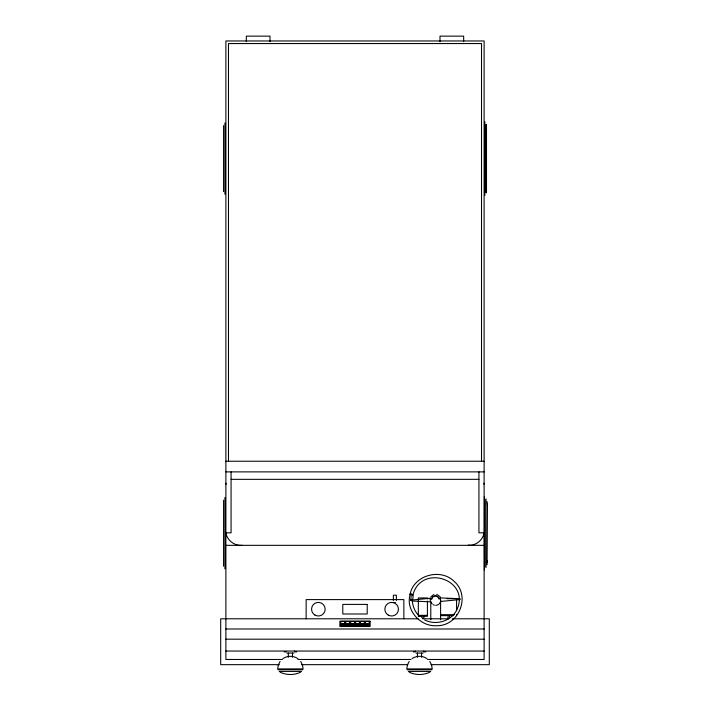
<?xml version="1.0" encoding="UTF-8"?>
<svg xmlns="http://www.w3.org/2000/svg" width="710" height="710" viewBox="0 0 710 710"><rect width="100%" height="100%" fill="white"/><g stroke="black" fill="none" stroke-linecap="round" stroke-linejoin="round"><path stroke-width="1.06" d="M487.087 501.65L487.45 505.538M487.477 504.233L487.087 564.752M412.359 600.411C413.069 597.793 414.294 593.258 410.273 594.252C405.011 609.872 420.435 626.93 436.641 625.705C459.157 626.3 471.156 595.512 453.867 581.126C440.076 567.68 413.282 575.632 410.069 594.483M410.735 600.447L411.365 594.234L409.91 594.137M412.297 600.305L410.762 600.154L430.216 598.273L430.34 601.796L411.88 601.015M431.795 598.592L431.698 599.524M225.886 484.389L226.099 483.244M367.62 625.741L369.315 625.43L368.872 625.785M412.909 594.918C421.385 562.906 471.875 580.043 456.441 610.609M431.795 598.69L432.142 597.705M346.063 625.75L346.675 625.75L345.575 625.528M280.104 661.436L278.302 664.977L277.681 668.909L303.108 668.909L302.487 664.977L300.676 661.436M409.217 661.436L407.416 664.977L406.786 668.909L432.212 668.909L431.591 664.977L429.79 661.436M349.169 625.466L348.77 625.466M430.713 596.995L433.908 594.447M432.142 597.802L432.709 596.933M456.486 610.529C450.442 621.454 435.7 625.634 424.678 619.936M432.709 597.03L435.31 595.788L437.999 596.844M282.917 658.623C287.346 655.525 293.434 655.525 297.863 658.623M412.031 658.623C416.459 655.525 422.548 655.525 426.976 658.623M433.464 596.435L435.319 595.885M300.676 672.192C294.339 675.281 286.45 675.281 280.104 672.192M429.79 672.192C423.453 675.281 415.554 675.281 409.217 672.192M366.458 625.634L366.573 625.634M357.609 625.12L358.222 625.244L357.662 625.412M358.186 625.625L358.798 625.794L358.284 625.75M460.231 599.559L440.786 601.432L440.076 596.666L436.712 594.35M347.589 625.501L348.557 625.581L347.651 625.501M357.955 625.794L357.458 625.599M470.331 545.324L467.97 545.333A15.354 15.354 0 0 0 483.9 533.973L484.113 532.828L478.93 532.828L478.93 471.884M225.886 461.234L484.113 461.234M225.886 471.884L484.113 471.884M231.07 479.339L478.93 479.339M225.886 545.333L484.113 545.333M447.096 598.699L456.574 598.699M393.367 602.515L395.363 602.515M440.777 614.691L454.471 614.691M427.411 615.339L418.341 615.339L418.341 597.944L427.411 597.944L427.411 598.912M440.777 615.659L453.415 615.659M418.341 616.307L427.411 616.307L427.411 601.086M418.154 618.792L220.703 618.792L220.703 664.658L279.358 664.658M422.548 618.792L448.933 618.792M452.234 618.792L489.297 618.792L489.297 664.658L430.988 664.658M340.409 621.472L344.874 621.472M345.353 621.472L349.817 621.472M350.305 621.472L354.76 621.472M355.24 621.472L359.704 621.472M360.183 621.472L364.647 621.472M365.126 621.472L369.59 621.472M340.782 623.753L344.51 623.753M345.726 623.753L349.453 623.753M350.669 623.753L354.397 623.753M355.612 623.753L359.34 623.753M360.556 623.753L364.283 623.753M365.499 623.753L369.227 623.753M344.874 624.463L340.409 624.525L340.409 621.401L344.874 621.401L344.874 624.525M349.817 624.463L345.353 624.525L345.353 621.401L349.817 621.401L349.817 624.525M350.305 624.463L354.76 624.525L354.76 621.401L350.305 621.401L350.305 624.525M355.24 624.463L359.704 624.525L359.704 621.401L355.24 621.401L355.24 624.525M364.647 624.463L360.183 624.525L360.183 621.401L364.647 621.401L364.647 624.525M365.126 624.463L369.59 624.525L369.59 621.401L365.126 621.401L365.126 624.525M340.409 624.977L344.874 624.977L344.874 626.282L340.409 626.282L340.409 624.977L344.874 625.048M345.353 624.977L349.817 624.977L349.817 626.282L345.353 626.282L345.353 624.977L349.817 625.048M350.305 624.977L354.76 624.977L354.76 626.282L350.305 626.211L350.305 624.977L354.76 625.048M355.24 624.977L359.704 624.977L359.704 626.282L355.24 626.211L355.24 624.977L359.704 625.048M360.183 625.048L364.647 625.048M365.126 625.048L369.59 625.048M342.184 625.466L341.563 625.421L342.255 625.084M356.855 625.483L355.701 625.403L357.032 625.483M343.871 625.714L341.989 626.051M365.57 625.794L365.952 625.75M357.432 625.945L356.908 625.98L356.926 625.102M342.841 626.051L343.773 626.096M225.886 628.989L484.113 628.989M225.886 639.186L484.113 639.186M225.886 651.052L484.113 651.052M284.195 651.886L286.201 651.886M296.7 651.886L294.685 651.886L294.685 651.052M413.3 651.886L415.314 651.886L415.314 651.052M425.805 651.886L423.799 651.886L423.799 651.052M286.884 653.067L294.002 653.067M415.998 653.067L423.116 653.067M282.411 659.475L225.886 659.475L225.886 40.967L484.113 40.967L484.113 659.475L427.589 659.475M297.925 659.475L410.966 659.475M301.502 664.658L407.744 664.658M277.974 669.734L302.806 669.734M407.087 669.734L431.92 669.734M279.199 671.411L301.581 671.411M408.312 671.411L430.695 671.411M357.858 625.98L357.955 625.936M341.9 626.096L343.214 626.051M440.661 597.909L460.204 598.734M341.528 625.173L341.235 625.297M411.365 594.234L412.856 594.794M436.286 595.876L438.62 597.572M342.957 625.377L343.56 625.279L343.045 625.235M357.84 625.75L356.038 625.643M419.69 616.502C415.226 612.446 412.803 606.899 412.315 600.802M438.62 597.483L439.02 598.432M483.9 483.244L484.113 484.389M439.02 598.335L439.179 599.267M430.216 598.273L430.242 599.089M487.477 562.178L487.45 560.873M486.492 124.294L486.492 192.898M486.022 498.899L486.022 567.503M485.303 124.907L485.303 192.286M484.886 121.818L484.886 195.374M484.832 499.512L484.832 566.891M484.415 496.423L484.415 569.979M481.522 461.234L481.522 43.558L228.478 43.558L228.478 461.234M463.674 41.615L463.674 36.13L439.996 36.13L439.996 41.615M456.574 599.666L456.574 610.422M456.574 614.691L456.574 615.659M440.599 600.589L440.599 619.741M430.792 601.654L430.792 619.741M421.58 653.067L421.58 657.3M417.427 653.067L417.427 657.3M403.857 618.792L403.857 599.604L306.143 599.604L306.143 618.792M396.366 600.42L396.366 595.202L393.367 595.202L393.367 600.42M369.227 621.569L369.227 624.294L365.499 624.294L365.499 621.569M364.283 621.569L364.283 624.294L360.556 624.294L360.556 621.569M359.34 621.569L359.34 624.294L355.612 624.294L355.612 621.569M357.378 625.102L357.432 625.98M357.032 625.102L357.13 625.634M354.397 621.569L354.397 624.294L350.669 624.294L350.669 621.569M349.453 621.569L349.453 624.294L345.726 624.294L345.726 621.569M344.51 621.569L344.51 624.294L340.782 624.294L340.782 621.569M292.476 653.067L292.476 657.3M288.313 653.067L288.313 657.3M270.004 41.615L270.004 36.13L246.326 36.13L246.326 41.615M231.07 471.884L231.07 532.828L225.886 532.828L226.099 533.973A15.354 15.354 0 0 0 242.03 545.333M224.928 122.937L224.928 194.256M224.928 497.541L224.928 568.87M223.57 125.555L223.57 191.638M223.57 500.159L223.57 566.252M449.403 616.466A1.296 1.118 0 0 1 449.27 616.733M449.066 616.963A1.296 1.118 0 0 1 447.504 617.141M440.431 601.814A4.908 4.739 0 0 1 435.692 605.328M434.422 605.168A4.908 4.739 0 0 1 433.242 604.689M432.23 603.935A4.908 4.739 0 0 1 430.952 601.814M424.172 616.821A1.296 1.118 0 0 1 422.876 617.94A1.296 1.118 0 0 1 421.58 616.821M346.799 625.581L347.474 625.466L346.808 625.554M366.892 625.563L367.452 625.643L366.91 625.537M355.674 625.182L356.198 625.182L355.71 625.146M341.625 625.954L341.625 625.954M367.212 604.405L342.788 604.405L342.788 613.99L367.212 613.99L367.212 604.405M370.025 621.215L339.975 621.215L339.975 626.495L370.025 626.495L370.025 621.215M364.647 624.96L360.183 624.96L360.183 626.282L364.647 626.282L364.647 624.96M369.59 624.96L365.126 624.96L365.126 626.282L369.59 626.282L369.59 624.96M349.631 625.714L349.169 625.75L349.631 625.714M314.956 615.091A6.807 6.807 0 0 0 325.162 609.198A6.807 6.807 0 0 0 314.956 603.305A6.807 6.807 0 0 0 314.956 615.091M388.246 615.091A6.807 6.807 0 0 0 398.452 609.198A6.807 6.807 0 0 0 388.246 603.305A6.807 6.807 0 0 0 388.246 615.091"/></g></svg>
